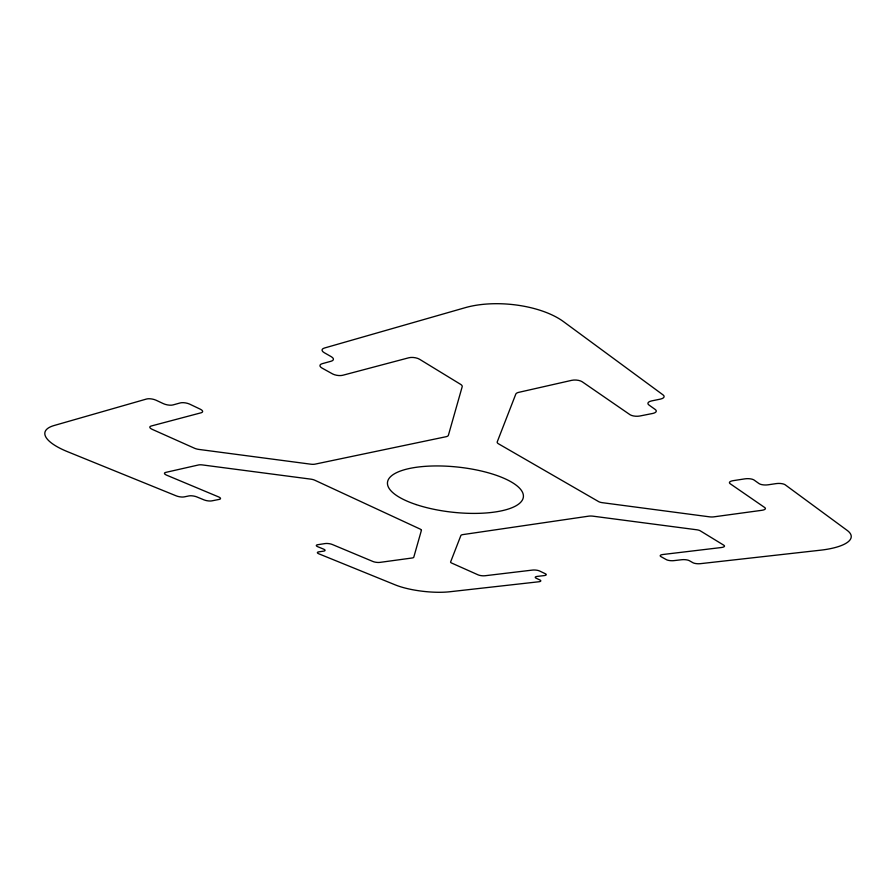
<?xml version="1.0" encoding="UTF-8"?>
<svg xmlns="http://www.w3.org/2000/svg" width="896" height="896" viewBox="0 0 896 896"><rect width="100%" height="100%" fill="white"/><g stroke="black" fill="none" stroke-linecap="round" stroke-linejoin="round"><path stroke-width="1.34" d="M421.389 530.41L413.773 557.222A5.085 1.422 6.6 0 1 412.026 558.006L379.938 562.386A4.984 1.366 7 0 1 372.96 561.501L332.102 544.41A5.141 1.445 7.6 0 0 325.102 543.57L317.598 544.734A5.118 1.422 7.7 0 0 317.766 546.728L323.669 549.158A5.074 1.4 7.7 0 1 323.59 551.141L318.606 551.88A5.029 1.378 7.7 0 0 318.774 553.795L395.214 584.864A39.805 10.483 6.3 0 0 449.826 591.752L539 581.75A4.95 1.344 5 0 0 539.941 580.003L536.122 578.211A4.995 1.366 4.9 0 1 537.309 576.397L544.387 575.568A5.051 1.389 4.9 0 0 545.373 573.754L539.37 570.898A5.074 1.411 5 0 0 532.493 570.08L485.027 575.747A4.95 1.344 5.7 0 1 478.139 574.874L451.707 563.08A5.062 1.411 6 0 1 450.621 561.926L460.88 535.506A5.432 1.624 5.9 0 1 462.885 534.598L588.638 516.163A5.891 1.882 4 0 1 593.074 516.186L696.696 529.771A5.925 1.837 2.6 0 1 700.235 530.802L723.878 545.261A5.779 1.736 2.4 0 1 721.437 547.512L662.917 554.501A5.533 1.613 3.2 0 0 660.912 556.606L666.59 559.765A5.499 1.602 3.1 0 0 673.882 560.638L681.845 559.709A5.499 1.59 3 0 1 689.338 560.683L693.067 562.8A5.51 1.59 2.8 0 0 700.347 563.674L820.288 550.222A51.038 15.512 1.2 0 0 847.168 530.398L785.042 484.691A6.754 2.296 0.9 0 0 776.205 483.605L768.074 484.814A6.765 2.318 1 0 1 759.069 483.605L753.894 479.92A6.742 2.318 1.3 0 0 745.024 478.834L732.659 480.749A6.686 2.296 1.5 0 0 730.15 483.717L764.803 507.595A6.395 2.072 1.4 0 1 761.858 510.306L714.034 516.824A6.182 1.994 2.2 0 1 709.341 516.813L602.403 502.69A6.138 2.038 3.8 0 1 598.573 501.581L498.523 443.822A6.731 2.498 5.3 0 1 497.246 441.862L515.794 394.117A7.403 3.013 4.9 0 1 518.739 392.347L571.637 380.352A7.65 3.192 3.8 0 1 582.277 381.819L630.112 414.77A7.381 2.923 2.7 0 0 639.946 415.99L653.016 413.392A7.448 2.957 2.4 0 0 655.278 409.517L648.939 404.992A7.549 3.035 2.2 0 1 651.594 400.915L660.341 399.123A7.65 3.125 2.2 0 0 663.118 394.946L563.438 321.586A68.051 30.61 5.3 0 0 465.259 307.664L324.363 348.051A7.75 3.248 9.1 0 0 324.24 352.688L331.318 356.72A7.65 3.17 9.1 0 1 331.139 361.222L322.168 363.698A7.538 3.08 9 0 0 322.056 368.088L332.718 374.002A7.47 3.024 8.8 0 0 342.81 375.256L408.778 357.784A7.706 3.259 7.3 0 1 419.597 359.285L460.611 384.35A7.426 3.035 6.3 0 1 462.179 386.747L448.392 435.288A6.754 2.52 6.5 0 1 445.95 436.744L315.09 464.139A6.238 2.106 8.5 0 1 310.733 464.184L199.002 449.434A6.362 2.106 10.2 0 1 194.454 448.213L152.242 429.363A6.608 2.218 11 0 1 151.189 426.014L201.309 412.731A6.877 2.442 10.7 0 0 200.29 409.192L189.549 404.074A6.933 2.475 10.9 0 0 180.242 402.931L172.984 404.936A6.978 2.475 11.2 0 1 163.374 403.648L155.904 400.154A6.978 2.464 11.4 0 0 146.574 399.011L54.141 425.51A53.2 16.699 11.5 0 0 67.368 451.618L176.277 495.88A5.701 1.68 9.8 0 0 184.162 496.899L188.955 495.914A5.667 1.669 9.7 0 1 196.862 496.933L203.952 499.856A5.656 1.68 9.5 0 0 211.814 500.875L219.374 499.374A5.678 1.691 9.4 0 0 218.624 496.922L166.611 475.16A5.981 1.837 10.2 0 1 165.749 472.394L198.442 464.979A6.093 1.938 9.9 0 1 202.563 464.946L310.666 479.125A5.981 1.938 8.3 0 1 314.866 480.256L420.123 529.066A5.454 1.635 6.6 0 1 421.389 530.41M416.069 504.56A68.331 22.725 6.1 0 0 523.118 498.232A68.331 22.725 6.1 0 0 427.101 466.222A68.331 22.725 6.1 0 0 416.069 504.56"/></g></svg>
